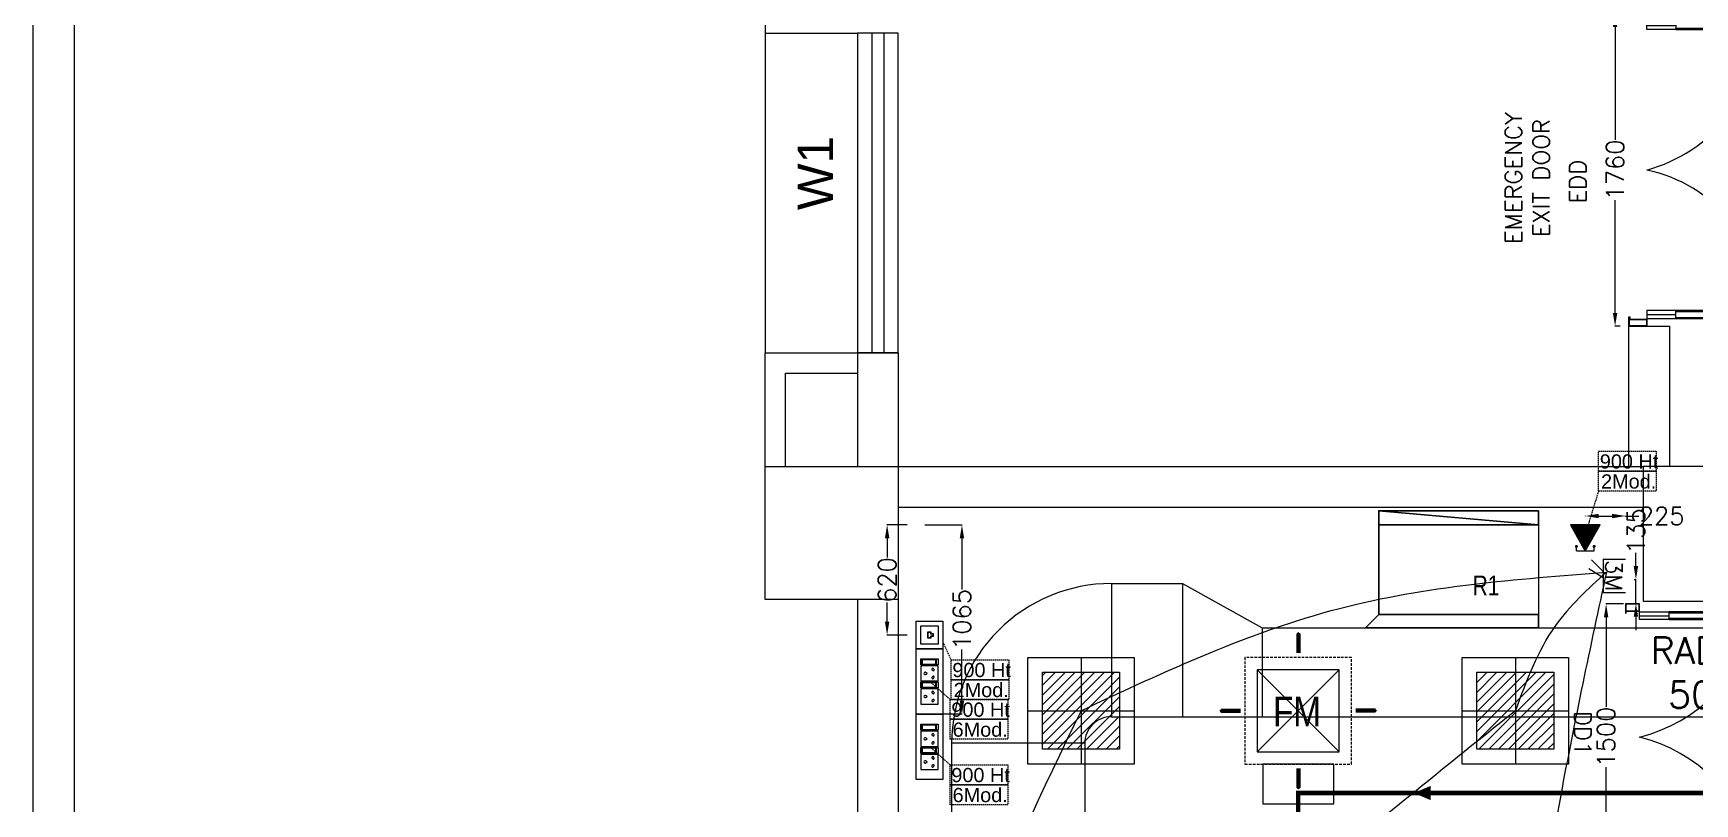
# Model space of a CAD drawing. Extents: x 3505867 to 4040009, y -660366 to -590408.
# Drawn here: x 3505867 to 3515224, y -608179 to -603838 of the extents above; entities that cross this region are included whole.
import ezdxf

# ---------------------------------------------------------------- set-up
doc = ezdxf.new("R2010")
doc.units = 0
doc.header["$LTSCALE"] = 6
doc.header["$MEASUREMENT"] = 0
for name, pattern in [('1', [0]), ('CONTINU', [0]), ('DASHED', [0.75, 0.5, -0.25]), ('DASHED2', [0.375, 0.25, -0.125])]:
    doc.linetypes.add(name, pattern=pattern)
doc.layers.get('0').update_dxf_attribs({"linetype": 'CONTINUOUS', "lineweight": 0})
doc.layers.get('Defpoints').update_dxf_attribs({"linetype": 'CONTINUOUS', "lineweight": 0})
for name, color, linetype, lineweight in [('1200 Door', 144, 'CONTINUOUS', 0), ('COL', 5, 'CONTINUOUS', 0), ('DIM', 7, 'CONTINUOUS', 0), ('Double Leaf Door', 4, 'CONTINUOUS', 0), ('ELE- DBS', 1, 'CONTINUOUS', 0), ('ELE-3M UPS P.SB', 3, 'CONTINUOUS', 0), ('ELE-CABLE TRAY', 31, 'CONTINUOUS', 0), ('ELE-TEL POINT', 4, 'CONTINUOUS', 0), ('ELE. 2N0S OF 6-16 UPS SOCKETS', 191, 'CONTINUOUS', 0), ('ELE. DB', 1, 'CONTINUOUS', 0), ('ELE.LAN POINT', 3, 'CONTINUOUS', 0), ('JOINERY', 7, 'CONTINUOUS', 0), ('LV.CC CEMARA', 66, 'CONTINUOUS', 0), ('MEP_HVAC_RA_DUCT', 1, 'CONTINUOUS', 0), ('MEP_HVAC_RA_RAISERS', 3, 'CONTINUOUS', 0), ('MEP_HVAC_SUPPLY_AIR_DUCT', 3, 'CONTINUOUS', 0), ('MEP_HVAC_SUPPLY_DIFFUSER', 5, 'CONTINUOUS', 0), ('MEP_HVAC_TEXT', 7, 'CONTINUOUS', 0), ('Supply Diffusers', 3, 'CONTINUOUS', 0), ('TEXT', 5, 'CONTINUOUS', 0), ('WALL', 10, 'CONTINUOUS', 0), ('walls', 1, 'CONTINUOUS', 0), ('Window', 161, 'CONTINUOUS', 0)]:
    doc.layers.add(name, color=color, linetype=linetype, lineweight=lineweight)
for name, color, linetype, lineweight, true_color in [('CFT_LOOPING', 7, '1', 0, 0xd6d600), ('ELE-42W EMERGENCY DOWN LIGHT', 7, 'CONTINUOUS', 0, 0x608ec6), ('ELE-LIGHTING WIRING', 7, 'CONTINUOUS', 0, 0x63d7b6)]:
    doc.layers.add(name, color=color, linetype=linetype, lineweight=lineweight, true_color=true_color)
doc.layers.add('FA-LOOPING', color=200, linetype='CONTINUOUS')
doc.styles.add('ARIAL', font='arial.ttf')
doc.styles.add('ARIEL', font='sanss___.ttf', dxfattribs={"width": 0.75})
doc.styles.add('ROMAN', font='arial.ttf', dxfattribs={"width": 0.8})
doc.styles.add('ROMANS', font='romans.shx')
doc.styles.get("Standard").update_dxf_attribs({"font": 'SIMPLEX'})
doc.styles.add('VERDANA', font='verdana.ttf')
doc.dimstyles.new('AEPL1', dxfattribs={"dimtxt": 100, "dimasz": 75, "dimexe": 1.25, "dimexo": 50, "dimtad": 0, "dimdec": 0, "dimtxsty": 'ROMANS', "dimcen": 2.5, "dimclrd": 7, "dimclre": 7, "dimadec": 0, "dimazin": 0, "dimtfac": 1, "dimtdec": 0, "dimtmove": 0, "dimatfit": 3, "dimfxl": 1, "dimlwd": 0, "dimlwe": 0, "dimarcsym": 0})

# ---------------------------------------------------------------- blocks, each defined once
blk = doc.blocks.new('1800x100')
at = {"layer": 'Double Leaf Door'}
for points in [[(101627.9, -31394.5), (101632.8, -31394.5), (101632.8, -31098), (101627.9, -31098)], [(101671.5, -31098), (101666.6, -31098), (101666.6, -31394.5), (101671.5, -31394.5)], [(103255.9, -31098), (103260.9, -31098), (103260.9, -31394.5), (103255.9, -31394.5)], [(103299.6, -31394.5), (103294.6, -31394.5), (103294.6, -31098), (103299.6, -31098)]]:
    blk.add_hatch(color=6, dxfattribs=at).paths.add_polyline_path(points)
at = {"layer": 'Double Leaf Door', "color": 8}
for p, q in [((101613.5, -30961.8), (101613.5, -30979.7)), ((101627.9, -30959.8), (101615.5, -30959.8)), ((101627.9, -31558.5), (101627.9, -30904.2)), ((101627.9, -30904.2), (101671.5, -30904.2)), ((101627.9, -30959.8), (101627.9, -30981.7)), ((101649.7, -31098), (101649.7, -30904.2)), ((101671.5, -30904.2), (101671.5, -31558.5)), ((103299.6, -30904.2), (103255.9, -30904.2)), ((103255.9, -30904.2), (103255.9, -31558.5)), ((103277.8, -31098), (103277.8, -30904.2)), ((103299.6, -31558.5), (103299.6, -30904.2)), ((103299.6, -30959.8), (103312, -30959.8)), ((103299.6, -30959.8), (103299.6, -30981.7)), ((103314, -30961.8), (103314, -30979.7)), ((101615.5, -30981.7), (101627.9, -30981.7)), ((103312, -30981.7), (103299.6, -30981.7)), ((101649.7, -31558.5), (101649.7, -31394.5)), ((103277.8, -31558.5), (103277.8, -31394.5)), ((101583.7, -31558.5), (101583.7, -31658.5)), ((101623.9, -31558.5), (101583.7, -31558.5)), ((101585.7, -31560.5), (101585.7, -31656.5)), ((101621.9, -31560.5), (101585.7, -31560.5)), ((101621.9, -31655.5), (101621.9, -31560.5)), ((101623.9, -31653.5), (101623.9, -31558.5)), ((101671.5, -31558.5), (101627.9, -31558.5)), ((103255.9, -31558.5), (103299.6, -31558.5)), ((103303.6, -31653.5), (103303.6, -31558.5)), ((103303.6, -31558.5), (103343.7, -31558.5)), ((103305.5, -31655.5), (103305.5, -31560.5)), ((103305.5, -31560.5), (103341.8, -31560.5)), ((103341.8, -31560.5), (103341.8, -31656.5)), ((103343.7, -31558.5), (103343.7, -31658.5)), ((101583.7, -31658.5), (101623.9, -31658.5)), ((101585.7, -31656.5), (101623.9, -31656.5)), ((101633.8, -31655.5), (101621.9, -31655.5)), ((101635.8, -31653.5), (101623.9, -31653.5)), ((101623.9, -31656.5), (101633.8, -31656.5)), ((101623.9, -31658.5), (101635.8, -31658.5)), ((101633.8, -31656.5), (101633.8, -31655.5)), ((101635.8, -31658.5), (101635.8, -31653.5)), ((103291.6, -31658.5), (103291.6, -31653.5)), ((103291.6, -31653.5), (103303.6, -31653.5)), ((103303.6, -31658.5), (103291.6, -31658.5)), ((103293.6, -31656.5), (103293.6, -31655.5)), ((103293.6, -31655.5), (103305.5, -31655.5)), ((103303.6, -31656.5), (103293.6, -31656.5)), ((103341.8, -31656.5), (103303.6, -31656.5)), ((103343.7, -31658.5), (103303.6, -31658.5))]:
    blk.add_line(p, q, dxfattribs=at)
at = {"layer": 'Double Leaf Door', "color": 6}
for p, q in [((101671.5, -31098), (101627.9, -31098)), ((101627.9, -31098), (101627.9, -31394.5)), ((101632.8, -31394.5), (101632.8, -31098)), ((101666.6, -31394.5), (101666.6, -31098)), ((101671.5, -31394.5), (101671.5, -31098)), ((103255.9, -31394.5), (103255.9, -31098)), ((103255.9, -31098), (103299.6, -31098)), ((103260.9, -31394.5), (103260.9, -31098)), ((103294.6, -31394.5), (103294.6, -31098)), ((103299.6, -31098), (103299.6, -31394.5)), ((101627.9, -31394.5), (101671.5, -31394.5)), ((103299.6, -31394.5), (103255.9, -31394.5))]:
    blk.add_line(p, q, dxfattribs=at)
at = {"layer": 'Double Leaf Door', "color": 6, "ltscale": 100}
for p, q in [((101666.6, -31098), (101666.6, -31394.5)), ((103260.9, -31098), (103260.9, -31394.5))]:
    blk.add_line(p, q, dxfattribs=at)
at = {"layer": 'Double Leaf Door', "color": 6}
for points in [[(101627.9, -31098), (101627.9, -31394.5), (101632.8, -31394.5), (101632.8, -31098), (101627.9, -31098)], [(101671.5, -31098), (101671.5, -31394.5), (101666.6, -31394.5), (101666.6, -31098), (101671.5, -31098)], [(103255.9, -31098), (103255.9, -31394.5), (103260.9, -31394.5), (103260.9, -31098), (103255.9, -31098)], [(103299.6, -31098), (103299.6, -31394.5), (103294.6, -31394.5), (103294.6, -31098), (103299.6, -31098)]]:
    blk.add_lwpolyline(points, dxfattribs=at)
at = {"layer": 'Double Leaf Door', "ltscale": 5000}
for points in [[(101627.9, -31098), (101627.9, -31394.5), (101632.8, -31394.5), (101632.8, -31098), (101627.9, -31098)], [(103299.6, -31098), (103299.6, -31394.5), (103294.6, -31394.5), (103294.6, -31098), (103299.6, -31098)]]:
    blk.add_lwpolyline(points, dxfattribs=at)
at = {"layer": 'Double Leaf Door', "color": 8}
for centre, radius, start, end in [((101613.5, -30970.7), 3.72, 90, 270), ((101615.5, -30961.8), 1.98, 90, 180), ((101601.6, -31795.7), 894.2, 15.3848, 85.51147), ((103268.8, -31726.5), 822.4, 90.89566, 168.20807), ((103312, -30961.8), 1.98, 0, 90), ((103314, -30970.7), 3.72, 270, 90), ((101615.5, -30979.7), 1.98, 180, 270), ((103312, -30979.7), 1.98, 270, 0)]:
    blk.add_arc(centre, radius, start, end, dxfattribs=at)
blk = doc.blocks.new('*D607')
at = {"layer": 'Defpoints', "color": 0, "linetype": 'ByBlock', "transparency": 16777216}
for p in [(-28940, 10209.7), (-29018.3, 8449.7), (-28940, 8449.7)]:
    blk.add_point(p, dxfattribs=at)
at = {"layer": 'DIM', "color": 7, "linetype": 'ByBlock', "lineweight": 0, "transparency": 16777216}
for p, q in [((-28990, 10209.7), (-29019.5, 10209.7)), ((-29018.3, 10134.7), (-29018.3, 9499.3)), ((-29018.3, 8524.7), (-29018.3, 9160)), ((-28990, 8449.7), (-29019.5, 8449.7))]:
    blk.add_line(p, q, dxfattribs=at)
at = {"layer": 'DIM', "color": 7, "linetype": 'ByBlock', "transparency": 16777216}
for points in [[(-29030.8, 10134.7), (-29005.8, 10134.7), (-29018.3, 10209.7)], [(-29030.8, 8524.7), (-29005.8, 8524.7), (-29018.3, 8449.7)]]:
    blk.add_solid(points, dxfattribs=at)
at = {"layer": 'DIM', "color": 0, "linetype": 'ByBlock', "transparency": 16777216, "insert": (-29018.3, 9329.7), "char_height": 100, "attachment_point": 5, "rotation": 90, "style": 'ROMANS'}
blk.add_mtext('1760', dxfattribs=at)
blk = doc.blocks.new('1500x80')
at = {"layer": 'Double Leaf Door'}
for points in [[(99336.2, -25417.9), (99341.1, -25417.9), (99341.1, -25121.4), (99336.2, -25121.4)], [(99379.8, -25121.4), (99374.8, -25121.4), (99374.8, -25417.9), (99379.8, -25417.9)], [(100704.2, -25121.4), (100709.2, -25121.4), (100709.2, -25417.9), (100704.2, -25417.9)], [(100747.8, -25417.9), (100742.9, -25417.9), (100742.9, -25121.4), (100747.8, -25121.4)]]:
    blk.add_hatch(color=6, dxfattribs=at).paths.add_polyline_path(points)
at = {"layer": 'Double Leaf Door', "color": 8}
for p, q in [((99336.2, -24983.1), (99323.7, -24983.1)), ((99336.2, -25581.8), (99336.2, -24927.6)), ((99336.2, -24927.6), (99379.8, -24927.6)), ((99336.2, -24983.1), (99336.2, -25005)), ((99358, -25121.4), (99358, -24927.6)), ((99379.8, -24927.6), (99379.8, -25581.8)), ((100747.8, -24927.6), (100704.2, -24927.6)), ((100704.2, -24927.6), (100704.2, -25581.8)), ((100726, -25121.4), (100726, -24927.6)), ((100747.8, -25581.8), (100747.8, -24927.6)), ((100747.8, -24983.1), (100760.3, -24983.1)), ((100747.8, -24983.1), (100747.8, -25005)), ((99321.8, -24985.1), (99321.8, -25003.1)), ((99323.7, -25005), (99336.2, -25005)), ((100760.3, -25005), (100747.8, -25005)), ((100762.2, -24985.1), (100762.2, -25003.1)), ((99358, -25581.8), (99358, -25417.9)), ((100726, -25581.8), (100726, -25417.9)), ((99292, -25581.8), (99292, -25661.8)), ((99332.2, -25581.8), (99292, -25581.8)), ((99294, -25583.8), (99294, -25659.8)), ((99330.2, -25583.8), (99294, -25583.8)), ((99330.2, -25658.9), (99330.2, -25583.8)), ((99332.2, -25656.9), (99332.2, -25581.8)), ((99379.8, -25581.8), (99336.2, -25581.8)), ((100704.2, -25581.8), (100747.8, -25581.8)), ((100751.8, -25656.9), (100751.8, -25581.8)), ((100751.8, -25581.8), (100792, -25581.8)), ((100753.8, -25658.9), (100753.8, -25583.8)), ((100753.8, -25583.8), (100790, -25583.8)), ((100790, -25583.8), (100790, -25659.8)), ((100792, -25581.8), (100792, -25661.8)), ((99292, -25661.8), (99332.2, -25661.8)), ((99294, -25659.8), (99332.2, -25659.8)), ((99342.1, -25658.9), (99330.2, -25658.9)), ((99344.1, -25656.9), (99332.2, -25656.9)), ((99332.2, -25659.8), (99342.1, -25659.8)), ((99332.2, -25661.8), (99344.1, -25661.8)), ((99342.1, -25659.8), (99342.1, -25658.9)), ((99344.1, -25661.8), (99344.1, -25656.9)), ((100739.9, -25661.8), (100739.9, -25656.9)), ((100739.9, -25656.9), (100751.8, -25656.9)), ((100751.8, -25661.8), (100739.9, -25661.8)), ((100741.9, -25659.8), (100741.9, -25658.9)), ((100741.9, -25658.9), (100753.8, -25658.9)), ((100751.8, -25659.8), (100741.9, -25659.8)), ((100790, -25659.8), (100751.8, -25659.8)), ((100792, -25661.8), (100751.8, -25661.8))]:
    blk.add_line(p, q, dxfattribs=at)
at = {"layer": 'Double Leaf Door', "color": 6}
for p, q in [((99379.8, -25121.4), (99336.2, -25121.4)), ((99336.2, -25121.4), (99336.2, -25417.9)), ((99341.1, -25417.9), (99341.1, -25121.4)), ((99374.8, -25417.9), (99374.8, -25121.4)), ((99379.8, -25417.9), (99379.8, -25121.4)), ((100704.2, -25417.9), (100704.2, -25121.4)), ((100704.2, -25121.4), (100747.8, -25121.4)), ((100709.2, -25417.9), (100709.2, -25121.4)), ((100742.9, -25417.9), (100742.9, -25121.4)), ((100747.8, -25121.4), (100747.8, -25417.9)), ((99336.2, -25417.9), (99379.8, -25417.9)), ((100747.8, -25417.9), (100704.2, -25417.9))]:
    blk.add_line(p, q, dxfattribs=at)
at = {"layer": 'Double Leaf Door', "color": 6, "ltscale": 100}
for p, q in [((99374.8, -25121.4), (99374.8, -25417.9)), ((100709.2, -25121.4), (100709.2, -25417.9))]:
    blk.add_line(p, q, dxfattribs=at)
at = {"layer": 'Double Leaf Door', "color": 6}
for points in [[(99336.2, -25121.4), (99336.2, -25417.9), (99341.1, -25417.9), (99341.1, -25121.4), (99336.2, -25121.4)], [(99379.8, -25121.4), (99379.8, -25417.9), (99374.8, -25417.9), (99374.8, -25121.4), (99379.8, -25121.4)], [(100704.2, -25121.4), (100704.2, -25417.9), (100709.2, -25417.9), (100709.2, -25121.4), (100704.2, -25121.4)], [(100747.8, -25121.4), (100747.8, -25417.9), (100742.9, -25417.9), (100742.9, -25121.4), (100747.8, -25121.4)]]:
    blk.add_lwpolyline(points, dxfattribs=at)
at = {"layer": 'Double Leaf Door', "ltscale": 5000}
for points in [[(99336.2, -25121.4), (99336.2, -25417.9), (99341.1, -25417.9), (99341.1, -25121.4), (99336.2, -25121.4)], [(100747.8, -25121.4), (100747.8, -25417.9), (100742.9, -25417.9), (100742.9, -25121.4), (100747.8, -25121.4)]]:
    blk.add_lwpolyline(points, dxfattribs=at)
at = {"layer": 'Double Leaf Door', "color": 8}
for centre, radius, start, end in [((99323.7, -24985.1), 1.98, 90, 180), ((99175.8, -25796.3), 892.3, 13.90597, 76.78637), ((100908.2, -25796.3), 892.3, 103.21363, 166.09403), ((100760.3, -24985.1), 1.98, 0, 90), ((99321.8, -24994.1), 3.72, 90, 270), ((99323.7, -25003.1), 1.98, 180, 270), ((100760.3, -25003.1), 1.98, 270, 0), ((100762.2, -24994.1), 3.72, 270, 90)]:
    blk.add_arc(centre, radius, start, end, dxfattribs=at)
blk = doc.blocks.new('*D610')
at = {"layer": 'Defpoints', "color": 0, "linetype": 'ByBlock', "transparency": 16777216}
for p in [(-29068.9, 6885.2), (-28920, 6885.2), (-28920, 5385.2)]:
    blk.add_point(p, dxfattribs=at)
at = {"layer": 'DIM', "color": 7, "linetype": 'ByBlock', "lineweight": 0, "transparency": 16777216}
for p, q in [((-28970, 6885.2), (-29070.1, 6885.2)), ((-29068.9, 6810.2), (-29068.9, 6304.8)), ((-29068.9, 5460.2), (-29068.9, 5965.5)), ((-28970, 5385.2), (-29070.1, 5385.2))]:
    blk.add_line(p, q, dxfattribs=at)
at = {"layer": 'DIM', "color": 7, "linetype": 'ByBlock', "transparency": 16777216}
for points in [[(-29081.4, 6810.2), (-29056.4, 6810.2), (-29068.9, 6885.2)], [(-29081.4, 5460.2), (-29056.4, 5460.2), (-29068.9, 5385.2)]]:
    blk.add_solid(points, dxfattribs=at)
at = {"layer": 'DIM', "color": 0, "linetype": 'ByBlock', "transparency": 16777216, "insert": (-29068.9, 6135.2), "char_height": 100, "attachment_point": 5, "rotation": 90, "style": 'ROMANS'}
blk.add_mtext('1500', dxfattribs=at)
blk = doc.blocks.new('5Y3AQY')
at = {"layer": 'ELE. 2N0S OF 6-16 UPS SOCKETS', "color": 72, "lineweight": 0}
for p, q in [((-311.5, -26.5), (-277.7, -26.5)), ((-311.5, -123.5), (-311.5, -26.5)), ((-311.5, -123.5), (-311.5, -26.5)), ((-308.7, -37), (-280.5, -37)), ((-308.7, -113), (-308.7, -37)), ((-308.7, -40.4), (-280.5, -40.4)), ((-280.5, -37), (-280.5, -113)), ((-277.7, -26.5), (-277.7, -123.5)), ((-272.1, -26.5), (-272.1, -123.5)), ((-187.1, -26.5), (-272.1, -26.5)), ((-187.1, -123.5), (-187.1, -26.5)), ((-181.4, -26.5), (-147.6, -26.5)), ((-181.4, -123.5), (-181.4, -26.5)), ((-181.4, -123.5), (-181.4, -26.5)), ((-178.6, -37), (-150.4, -37)), ((-178.6, -113), (-178.6, -37)), ((-178.6, -40.4), (-150.4, -40.4)), ((-150.4, -37), (-150.4, -113)), ((-147.6, -26.5), (-147.6, -123.5)), ((-57, -26.5), (-142, -26.5)), ((-142, -26.5), (-142, -123.5)), ((-57, -123.5), (-57, -26.5)), ((-311.5, -123.5), (-277.7, -123.5)), ((-277.7, -123.5), (-311.5, -123.5)), ((-280.5, -113), (-308.7, -113)), ((-272.1, -123.5), (-187.1, -123.5)), ((-181.4, -123.5), (-147.6, -123.5)), ((-147.6, -123.5), (-181.4, -123.5)), ((-150.4, -113), (-178.6, -113)), ((-142, -123.5), (-57, -123.5))]:
    blk.add_line(p, q, dxfattribs=at)
blk.add_lwpolyline([(-368.5, 0), (0, 0), (0, -150), (-368.5, -150)], close=True, dxfattribs=at)
for centre, radius, start, end in [((-253.8, -56.1), 5.7, 87.48997, 354.73109), ((-249.3, -52.1), 4.6, 284.90486, 157.31619), ((-229.6, -92.3), 4.22, 341.40312, 198.59688), ((-209.8, -52.1), 4.6, 22.68381, 255.09514), ((-205.3, -56.1), 5.7, 185.26891, 92.51003), ((-123.7, -56.1), 5.7, 87.48997, 354.73109), ((-119.2, -52.1), 4.6, 284.90486, 157.31619), ((-99.5, -92.3), 4.22, 341.40312, 198.59688), ((-79.7, -52.1), 4.6, 22.68381, 255.09514), ((-75.2, -56.1), 5.7, 185.26891, 92.51003), ((-229.6, -99), 6.62, 127.15837, 52.84163), ((-99.5, -99), 6.62, 127.15837, 52.84163)]:
    blk.add_arc(centre, radius, start, end, dxfattribs=at)
blk = doc.blocks.new('*D433')
at = {"layer": 'Defpoints', "color": 0, "linetype": 'ByBlock', "transparency": 16777216}
for p in [(850, 7095), (850, 6030.2), (1108.4, 6030.2)]:
    blk.add_point(p, dxfattribs=at)
at = {"layer": 'ELE-CABLE TRAY', "color": 7, "linetype": 'ByBlock', "lineweight": 0, "transparency": 16777216}
for p, q in [((900, 7095), (1109.6, 7095)), ((1108.4, 7020), (1108.4, 6732.3)), ((1108.4, 6105.2), (1108.4, 6392.9)), ((900, 6030.2), (1109.6, 6030.2))]:
    blk.add_line(p, q, dxfattribs=at)
at = {"layer": 'ELE-CABLE TRAY', "color": 7, "linetype": 'ByBlock', "transparency": 16777216}
for points in [[(1120.9, 7020), (1095.9, 7020), (1108.4, 7095)], [(1095.9, 6105.2), (1120.9, 6105.2), (1108.4, 6030.2)]]:
    blk.add_solid(points, dxfattribs=at)
at = {"layer": 'ELE-CABLE TRAY', "color": 0, "linetype": 'ByBlock', "transparency": 16777216, "insert": (1108.4, 6562.6), "char_height": 100, "attachment_point": 5, "rotation": 90, "style": 'ROMANS'}
blk.add_mtext('1065', dxfattribs=at)
blk = doc.blocks.new('54W EME')
at = {"layer": 'ELE-42W EMERGENCY DOWN LIGHT'}
h = blk.add_hatch(dxfattribs=at)
h.set_pattern_fill('ANSI31', color=8, scale=312.5, style=0)
h.paths.add_polyline_path([(-216.4, -216.4), (-216.4, 216.4), (216.4, 216.4), (216.4, -216.4)])
for p, q in [((0, 300), (0, -300)), ((-300, 0), (300, 0))]:
    blk.add_line(p, q, dxfattribs=at)
for points in [[(-300, -300), (-300, 300), (300, 300), (300, -300)], [(-216.4, -216.4), (-216.4, 216.4), (216.4, 216.4), (216.4, -216.4)]]:
    blk.add_lwpolyline(points, close=True, dxfattribs=at)
blk = doc.blocks.new('3M UPS SB')
at = {"layer": 'ELE-3M UPS P.SB', "color": 3}
for p, q in [((-134, 160), (-69, 265)), ((-88, 160), (-3, 245)), ((-240, 160), (-240, 0)), ((0, 160), (-240, 160)), ((0, 160), (0, 0))]:
    blk.add_line(p, q, dxfattribs=at)
blk.add_text('3M', height=120, rotation=180, dxfattribs=at).set_placement((-6, 143))
blk = doc.blocks.new('*D532')
at = {"layer": 'Defpoints', "color": 0, "linetype": 'ByBlock', "transparency": 16777216}
for p in [(-22700, 7023.2), (-22641, 7023.2), (-22700, 6888.2)]:
    blk.add_point(p, dxfattribs=at)
at = {"layer": 'ELE-CABLE TRAY', "color": 7, "linetype": 'ByBlock', "lineweight": 0, "transparency": 16777216}
for p, q in [((-22641, 7098.2), (-22641, 7173.2)), ((-22650, 7023.2), (-22639.7, 7023.2)), ((-22641, 6888.2), (-22641, 7023.2)), ((-22650, 6888.2), (-22639.7, 6888.2)), ((-22641, 6813.2), (-22641, 6738.2))]:
    blk.add_line(p, q, dxfattribs=at)
at = {"layer": 'ELE-CABLE TRAY', "color": 7, "linetype": 'ByBlock', "transparency": 16777216}
for points in [[(-22653.5, 7098.2), (-22628.5, 7098.2), (-22641, 7023.2)], [(-22628.5, 6813.2), (-22653.5, 6813.2), (-22641, 6888.2)]]:
    blk.add_solid(points, dxfattribs=at)
at = {"layer": 'ELE-CABLE TRAY', "color": 0, "linetype": 'ByBlock', "transparency": 16777216, "insert": (-22641, 7295.2), "char_height": 100, "attachment_point": 5, "rotation": 90, "style": 'ROMANS'}
blk.add_mtext('135', dxfattribs=at)
blk = doc.blocks.new('Voice')
at = {"layer": 'ELE.LAN POINT', "color": 6}
for points in [[(0, -31.8), (127.9, -31.8), (127.9, 92), (0, 92)], [(21.9, -10), (106, -10), (106, 70.1), (21.9, 70.1)], [(77.3, 21.4), (69.7, 21.4), (69.7, 11.7), (58.1, 11.7), (58.1, 21.4), (50.6, 21.4), (50.6, 38.7), (77.3, 38.7)], [(75.9, 22.8), (68.4, 22.8), (68.4, 13), (59.5, 13), (59.5, 22.8), (52, 22.8), (52, 37.4), (75.9, 37.4)]]:
    blk.add_lwpolyline(points, close=True, dxfattribs=at)
blk = doc.blocks.new('tel')
at = {"layer": 'ELE-TEL POINT', "ltscale": 30}
h = blk.add_hatch(dxfattribs=at)
h.set_pattern_fill('ANSI31', color=4, scale=19.025387, style=0)
h.set_pattern_definition([(45, (-98.626, 0.184), (-42.7132, 42.7132), [])])
h.paths.add_polyline_path([(-99, 0), (840, 1654), (1778, -3)])
at = {"layer": 'ELE-TEL POINT', "color": 4, "ltscale": 30}
for p, q in [((-99, 0), (840, 1654)), ((840, 1654), (1778, -3)), ((1778, -3), (-99, 0))]:
    blk.add_line(p, q, dxfattribs=at)
at = {"layer": 'ELE-TEL POINT', "color": 4, "ltscale": 12}
for p, q in [((276, 1648), (275, 1398)), ((1404, 1646), (1403, 1396))]:
    blk.add_line(p, q, dxfattribs=at)
at = {"layer": 'ELE-TEL POINT', "color": 4, "linetype": 'Continuous', "ltscale": 12}
blk.add_line((276, 1648), (1404, 1646), dxfattribs=at)
at = {"layer": 'ELE-TEL POINT', "color": 4, "ltscale": 30, "const_width": 95.1}
for points in [[(227, 1363, 1), (323, 1363, 1)], [(1355, 1361, 1), (1451, 1361, 1)]]:
    blk.add_lwpolyline(points, format="xyb", close=True, dxfattribs=at)
blk = doc.blocks.new('*D313')
at = {"layer": 'Defpoints', "color": 0, "linetype": 'ByBlock', "transparency": 16777216}
for p in [(-26858, 7330.2), (-26695, 7330.2), (-26695, 6710.3)]:
    blk.add_point(p, dxfattribs=at)
at = {"layer": 'ELE-CABLE TRAY', "color": 7, "linetype": 'ByBlock', "lineweight": 0, "transparency": 16777216}
for p, q in [((-26745, 7330.2), (-26859.3, 7330.2)), ((-26858, 7255.2), (-26858, 7147)), ((-26858, 6785.3), (-26858, 6893.4)), ((-26745, 6710.3), (-26859.3, 6710.3))]:
    blk.add_line(p, q, dxfattribs=at)
at = {"layer": 'ELE-CABLE TRAY', "color": 7, "linetype": 'ByBlock', "transparency": 16777216}
for points in [[(-26845.5, 7255.2), (-26870.5, 7255.2), (-26858, 7330.2)], [(-26870.5, 6785.3), (-26845.5, 6785.3), (-26858, 6710.3)]]:
    blk.add_solid(points, dxfattribs=at)
at = {"layer": 'ELE-CABLE TRAY', "color": 0, "linetype": 'ByBlock', "transparency": 16777216, "insert": (-26858, 7020.2), "char_height": 100, "attachment_point": 5, "rotation": 90, "style": 'ROMANS'}
blk.add_mtext('620', dxfattribs=at)
blk = doc.blocks.new('*D314')
at = {"layer": 'Defpoints', "color": 0, "linetype": 'ByBlock', "transparency": 16777216}
for p in [(-22925, 7330.2), (-22700, 7380.6), (-22700, 7330.2)]:
    blk.add_point(p, dxfattribs=at)
at = {"layer": 'ELE-CABLE TRAY', "color": 7, "linetype": 'ByBlock', "lineweight": 0, "transparency": 16777216}
for p, q in [((-22925, 7380.2), (-22925, 7381.8)), ((-22850, 7380.6), (-22775, 7380.6)), ((-22700, 7380.2), (-22700, 7381.8)), ((-22700, 7380.6), (-22625, 7380.6))]:
    blk.add_line(p, q, dxfattribs=at)
at = {"layer": 'ELE-CABLE TRAY', "color": 7, "linetype": 'ByBlock', "transparency": 16777216}
for points in [[(-22850, 7393.1), (-22850, 7368.1), (-22925, 7380.6)], [(-22775, 7368.1), (-22775, 7393.1), (-22700, 7380.6)]]:
    blk.add_solid(points, dxfattribs=at)
at = {"layer": 'ELE-CABLE TRAY', "color": 0, "linetype": 'ByBlock', "transparency": 16777216, "insert": (-22495.8, 7380.6), "char_height": 100, "attachment_point": 5, "style": 'ROMANS'}
blk.add_mtext('225', dxfattribs=at)
blk = doc.blocks.new('DSFREWR')
at = {"layer": 'FA-LOOPING', "linetype": 'ByBlock', "const_width": 25}
blk.add_lwpolyline([(-12707.5, 9647.3), (-18975, 9647.3), (-18975, 9200.2), (-21212.5, 9200.2), (-21212.5, 10612.1), (-22370.9, 10612.1), (-22370.9, 10294.6), (-21601.6, 10294.6), (-21601.6, 5820.2), (-24543, 5820.2), (-24543, 3733.6), (-20348.4, 3733.6), (-20348.4, 4706.7), (-16185, 4706.7), (-16185, 4227.7), (-15870.4, 4227.7), (-15870.4, 6646.5), (-10895, 6646.5)], dxfattribs=at)
at = {"layer": 'FA-LOOPING', "color": 200, "linetype": 'CONTINU'}
blk.add_lwpolyline([(-23797.1, 5820.2, 80.4, 0, 0), (-23891.9, 5820.2, 0, 0, 0)], format="xyseb", dxfattribs=at)
blk = doc.blocks.new('FM3')
at = {"layer": 'Supply Diffusers'}
for p, q in [((234.6, -234.9), (-235.4, 235.1)), ((-235.4, -234.9), (234.6, 235.1))]:
    blk.add_line(p, q, dxfattribs=at)
at = {"layer": 'Supply Diffusers', "color": 7}
for points in [[(0.6, 451.1, 0, 150, 0), (0.6, 390.6, 25, 25, 0), (0.6, 330.1, 25, 25, 0)], [(-451.4, -0.9, 0, 150, 0), (-390.9, -0.9, 25, 25, 0), (-330.4, -0.9, 25, 25, 0)], [(450.6, 1.1, 0, 150, 0), (390.1, 1.1, 25, 25, 0), (329.6, 1.1, 25, 25, 0)], [(0.6, -450.9, 0, 150, 0), (0.6, -390.4, 25, 25, 0), (0.6, -329.9, 25, 25, 0)]]:
    blk.add_lwpolyline(points, format="xyseb", dxfattribs=at)
at = {"layer": 'Supply Diffusers', "linetype": 'DASHED', "ltscale": 5}
blk.add_lwpolyline([(-305.4, -304.9), (304.6, -304.9), (304.6, 305.1), (-305.4, 305.1)], close=True, dxfattribs=at)
at = {"layer": 'Supply Diffusers'}
blk.add_lwpolyline([(-235.4, -234.9), (234.6, -234.9), (234.6, 235.1), (-235.4, 235.1)], close=True, dxfattribs=at)
at = {"layer": 'Supply Diffusers', "style": 'ROMAN', "width": 0.8}
blk.add_text('FM', height=170, dxfattribs=at).set_placement((-144.4, -89.7))
blk = doc.blocks.new('SA DIFFUSER 600X600MM')
at = {"layer": 'Supply Diffusers', "color": 1, "xscale": 0.9836065573758823, "yscale": 0.9836065573758823, "zscale": 0.9836065573758823}
blk.add_blockref('FM3', (1302829.9, -127949.5, 14384.8), dxfattribs=at)
blk = doc.blocks.new('RA_RAISER')
at = {"layer": 'MEP_HVAC_RA_RAISERS', "lineweight": 25}
blk.add_line((3561965.8, -606672.8), (3562865.8, -606752.8), dxfattribs=at)
blk.add_lwpolyline([(3562865.8, -606672.8), (3561965.8, -606672.8), (3561965.8, -606752.8), (3562865.8, -606752.8)], close=True, dxfattribs=at)
blk.add_lwpolyline([(3562415.8, -606784, 0, 66.4, 0), (3562415.8, -606861.5, 0, 0, 0), (3562415.8, -606988.1, 0, 0, 0), (3562515.9, -606988.1, 0, 0, 0), (3562240.8, -607052.5, 0, 0, 0), (3562393.1, -607052.5, 0, 0, 0), (3562393.1, -607148, 0, 0, 0)], format="xyseb", dxfattribs=at)
at = {"layer": 'MEP_HVAC_RA_RAISERS', "lineweight": 25, "insert": (3562494.5, -607037.4), "char_height": 112.5, "width": 174.151, "attachment_point": 1, "style": 'ARIEL'}
blk.add_mtext('R1', dxfattribs=at)
blk = doc.blocks.new('CIVIL IVF')
at = {"layer": 'COL', "color": 8}
for points in [[(-33805, 7660.2), (-33055, 7660.2), (-33055, 6910.2), (-33805, 6910.2)], [(-28860, 6900.2), (-28070, 6900.2), (-28070, 7660.2), (-28860, 7660.2)]]:
    blk.add_lwpolyline(points, close=True, dxfattribs=at)
at = {"layer": 'WALL', "color": 8, "linetype": 'ByBlock'}
for p, q in [((-33805, 10100.2), (-33805, 8300.2)), ((-28940, 7660.2), (-28940, 8449.7)), ((-28710, 7660.2), (-28710, 8449.7)), ((-33285, 8300.2), (-33285, 7660.2)), ((-33055, 8300.2), (-33055, 7660.2)), ((-33055, 7660.2), (-28860, 7660.2)), ((-33055, 7430.2), (-28860, 7430.2)), ((-33285, 6910.2), (-33285, 985.2)), ((-33285, 6910.2), (-33285, 985.2)), ((-33055, 6910.2), (-33055, 985.2)), ((-33055, 6910.2), (-33055, 985.2))]:
    blk.add_line(p, q, dxfattribs=at)
at = {"layer": 'WALL', "color": 8, "lineweight": 0}
blk.add_line((-28940, 8449.7), (-28710, 8449.7), dxfattribs=at)
at = {"layer": 'WALL', "color": 8, "linetype": 'ByBlock'}
for points in [[(-33805, 10700.2), (-33805, 10100.2), (-33285, 10100.2)], [(-33805, 7660.2), (-33805, 8300.2), (-33285, 8300.2)], [(-33690, 7660.2), (-33690, 8185.2), (-33285, 8185.2)]]:
    blk.add_lwpolyline(points, dxfattribs=at)
at = {"layer": 'walls', "color": 8, "linetype": 'Continuous'}
blk.add_line((-33055, 8300.2), (-33285, 8300.2), dxfattribs=at)
at = {"layer": 'Window', "color": 8, "linetype": 'Continuous', "elevation": 0}
for points in [[(-33285, 8300.2), (-33055, 8300.2), (-33055, 10100.2), (-33285, 10100.2)], [(-33205, 8300.2), (-33135, 8300.2), (-33135, 10100.2), (-33205, 10100.2)]]:
    blk.add_lwpolyline(points, close=True, dxfattribs=at)
at = {"layer": 'Double Leaf Door', "color": 8, "rotation": 270}
for name, p in [('1800x100', (2718.5, 111793.4)), ('1500x80', (-3298.2, 106177.2))]:
    blk.add_blockref(name, p, dxfattribs=at)
at = {"layer": '1200 Door', "color": 8, "linetype": 'ByBlock', "style": 'ROMANS'}
for s, rotation, p in [('EDD', 90, (-29181.1, 9141.1, -35804.4)), ('DD1', 270, (-29246.3, 6282, -35804.4))]:
    blk.add_text(s, height=94.18, rotation=rotation, dxfattribs=at).set_placement(p)
at = {"layer": '1200 Door', "color": 8, "linetype": 'ByBlock', "insert": (-29512.7, 9252), "char_height": 94.18, "width": 1944.789, "attachment_point": 5, "rotation": 90, "style": 'ROMANS'}
blk.add_mtext(' EMERGENCY\\P EXIT DOOR', dxfattribs=at)
at = {"layer": 'JOINERY', "color": 8, "style": 'ARIAL', "width": 1}
blk.add_text('W1', height=200, rotation=90, dxfattribs=at).set_placement((-33422.6, 9103.4))
at = {"layer": 'DIM', "color": 8, "linetype": 'ByBlock'}
dim = blk.add_linear_dim(base=(-29018.3, 8449.7), p1=(-28940, 10209.7), p2=(-28940, 8449.7), angle=90, dimstyle='AEPL1', dxfattribs=at)
dim.commit()
dim.dimension.update_dxf_attribs({"geometry": '*D607', "text_midpoint": (-29018.3, 9329.7)})
dim = blk.add_linear_dim(base=(-29068.9, 6885.2), p1=(-28920, 5385.2), p2=(-28920, 6885.2), angle=90, dimstyle='AEPL1', dxfattribs=at)
dim.commit()
dim.dimension.update_dxf_attribs({"geometry": '*D610', "text_midpoint": (-29068.9, 6135.2), "dimtype": 160})
blk = doc.blocks.new('SFDS')
at = {"layer": 'CFT_LOOPING', "color": 7, "linetype": 'DASHED2', "ltscale": 5}
for p, q in [((1041.3, 6112.7), (925, 6216.3)), ((1041.3, 5744.3), (925, 5847.8))]:
    blk.add_line(p, q, dxfattribs=at)
for points in [[(1041.3, 6112.7), (1366.1, 6112.7), (1366.1, 6000.2), (1041.3, 6000.2)], [(1041.3, 6000.2), (1366.1, 6000.2), (1366.1, 5887.7), (1041.3, 5887.7)], [(1041.3, 5744.3), (1366.1, 5744.3), (1366.1, 5631.8), (1041.3, 5631.8)], [(1041.3, 5631.8), (1366.1, 5631.8), (1366.1, 5519.3), (1041.3, 5519.3)]]:
    blk.add_lwpolyline(points, close=True, dxfattribs=at)
at = {"layer": 'ELE. 2N0S OF 6-16 UPS SOCKETS', "color": 3, "linetype": 'ByBlock', "rotation": 270}
for p in [(1000, 6029.2), (1000, 5660.7)]:
    blk.add_blockref('5Y3AQY', p, dxfattribs=at)
at = {"layer": 'TEXT', "color": 7, "char_height": 80, "attachment_point": 1}
for s, insert, width in [('\\A1;{\\fArial|b0|i0|c0|p34;900 Ht\\P}', (1048.7, 6094.7), 8957.987), ('\\A1;{\\fArial|b0|i0|c0|p34;6Mod.\\P}', (1055.7, 5982.2), 352.575), ('\\A1;{\\fArial|b0|i0|c0|p34;900 Ht\\P}', (1048.7, 5726.2), 8957.987), ('\\A1;{\\fArial|b0|i0|c0|p34;6Mod.\\P}', (1055.7, 5613.7), 352.575)]:
    blk.add_mtext(s, dxfattribs=dict(at, insert=insert, width=width))
at = {"layer": 'ELE-CABLE TRAY', "color": 0, "linetype": 'ByBlock'}
dim = blk.add_linear_dim(base=(1108.4, 6030.2), p1=(850, 7095), p2=(850, 6030.2), angle=90, dimstyle='AEPL1', dxfattribs=at)
dim.commit()
dim.dimension.update_dxf_attribs({"geometry": '*D433', "text_midpoint": (1108.4, 6562.6)})
blk = doc.blocks.new('WETRWER')
at = {"layer": 'ELE-LIGHTING WIRING', "color": 254, "linetype": 'ByBlock'}
for points in [[(-25766, 6283.7), (-24311.3, 6860), (-22807.2, 7064.3)], [(-22807.2, 7064.3), (-23094.4, 6763.2), (-23320, 6283.7)], [(-22807.2, 7064.3), (-23064.5, 5807.4), (-23320, 4207.7)], [(-25766, 6283.7), (-26633.8, 3368.5), (-26015.8, 1445.6), (-23318.6, 2131.7)], [(-23320, 6283.7), (-24616, 5222.7), (-25766, 4207.7)]]:
    blk.add_spline(points, degree=3, dxfattribs=at)
at = {"layer": 'ELE-3M UPS P.SB', "color": 6, "xscale": 0.7812500000005363, "yscale": 0.7812500000005363, "zscale": 0.7812500000005363, "rotation": 89.99999999999993}
blk.add_blockref('3M UPS SB', (-22700, 7136.8), dxfattribs=at)
at = {"layer": 'ELE-42W EMERGENCY DOWN LIGHT', "linetype": 'ByBlock'}
for p in [(-25766, 6283.7), (-23320, 6283.7)]:
    blk.add_blockref('54W EME', p, dxfattribs=at)
at = {"layer": 'ELE-CABLE TRAY', "color": 0, "linetype": 'ByBlock'}
dim = blk.add_linear_dim(base=(-22641, 7023.2), p1=(-22700, 6888.2), p2=(-22700, 7023.2), angle=90, dimstyle='AEPL1', dxfattribs=at)
dim.commit()
dim.dimension.update_dxf_attribs({"geometry": '*D532', "text_midpoint": (-22641, 7295.2)})
blk = doc.blocks.new('WETREW')
at = {"layer": 'CFT_LOOPING', "color": 7, "linetype": 'DASHED2', "ltscale": 5}
for p, q in [((-22851.7, 7520.9), (-22917.3, 7308.8)), ((-26498, 6571.1), (-26545, 6674.4))]:
    blk.add_line(p, q, dxfattribs=at)
for points in [[(-22851.7, 7745.9), (-22526.9, 7745.9), (-22526.9, 7633.4), (-22851.7, 7633.4)], [(-22851.7, 7633.4), (-22526.9, 7633.4), (-22526.9, 7520.9), (-22851.7, 7520.9)], [(-26498, 6571.1), (-26173.2, 6571.1), (-26173.2, 6458.6), (-26498, 6458.6)], [(-26498, 6458.6), (-26173.2, 6458.6), (-26173.2, 6346.1), (-26498, 6346.1)]]:
    blk.add_lwpolyline(points, close=True, dxfattribs=at)
at = {"layer": 'ELE-TEL POINT', "color": 0, "ltscale": 30, "xscale": -0.08874706337416964, "yscale": 0.0887470633741702, "zscale": 0.0887470633741702, "rotation": 179.8929051788798}
blk.add_blockref('tel', (-23000.5, 7330.2), dxfattribs=at)
at = {"layer": 'ELE.LAN POINT', "color": 7, "xscale": -1.211286963933217, "yscale": 1.211286963933217, "zscale": 1.211286963933217, "rotation": 89.99999999999977}
blk.add_blockref('Voice', (-26583.6, 6787.7), dxfattribs=at)
at = {"layer": 'TEXT', "color": 7, "char_height": 80, "attachment_point": 1}
for s, insert, width in [('\\A1;{\\fArial|b0|i0|c0|p34;900 Ht\\P}', (-22844.3, 7727.9), 8957.987), ('\\A1;{\\fArial|b0|i0|c0|p34;2Mod.\\P}', (-22837.2, 7615.4), 352.575), ('\\A1;{\\fArial|b0|i0|c0|p34;900 Ht\\P}', (-26490.6, 6553.1), 8957.987), ('\\A1;{\\fArial|b0|i0|c0|p34;2Mod.\\P}', (-26483.6, 6440.6), 352.575)]:
    blk.add_mtext(s, dxfattribs=dict(at, insert=insert, width=width))
at = {"layer": 'ELE-CABLE TRAY', "color": 0, "linetype": 'ByBlock'}
dim = blk.add_linear_dim(base=(-22700, 7380.6), p1=(-22925, 7330.2), p2=(-22700, 7330.2), dimstyle='AEPL1', dxfattribs=at)
dim.commit()
dim.dimension.update_dxf_attribs({"geometry": '*D314', "text_midpoint": (-22495.8, 7380.6)})
dim = blk.add_linear_dim(base=(-26858, 7330.2), p1=(-26695, 6710.3), p2=(-26695, 7330.2), angle=90, dimstyle='AEPL1', dxfattribs=at)
dim.commit()
dim.dimension.update_dxf_attribs({"geometry": '*D313', "text_midpoint": (-26858, 7020.2)})

msp = doc.modelspace()

# ---------------------------------------------------------------- linework, layer by layer
for points in [[(3550948.2, -593936.6), (3550948.2, -625948), (3505867, -625948), (3505867, -593936.6)], [(3550716.3, -594168.4), (3550716.3, -625716.2), (3506098.8, -625716.2), (3506098.8, -594168.4)]]:
    msp.add_lwpolyline(points, close=True)
at = {"layer": 'MEP_HVAC_RA_DUCT', "linetype": 'ByBlock'}
for points in [[(3513444.9, -606608.2), (3513444.9, -607113.2)], [(3511939, -606938.2), (3511939, -607688.2)], [(3511939, -606938.2), (3512339, -606938.2)], [(3512339, -606938.2), (3512339, -607688.2)], [(3512339, -606938.2), (3512789, -607188.2)], [(3514344.9, -607188.2), (3514344.9, -607113.2), (3513444.9, -607113.2), (3513369.9, -607188.2)], [(3512789, -607188.2), (3518188.9, -607188.2)], [(3512789, -607188.2), (3512789, -607688.2)], [(3511939, -607688.2), (3518188.9, -607688.2)], [(3511789, -607838.2), (3511039, -607838.2)]]:
    msp.add_lwpolyline(points, dxfattribs=at)
for points in [[(3514344.9, -606608.2), (3514344.9, -607113.2), (3513444.9, -607113.2), (3513444.9, -606608.2)], [(3514344.9, -607113.2), (3514344.9, -607188.2), (3513369.9, -607188.2), (3513444.9, -607113.2)]]:
    msp.add_lwpolyline(points, close=True, dxfattribs=at)
for points in [[(3511939, -606938.2, 0.414214), (3511039, -607838.2), (3511039, -613803.2)], [(3511939, -607688.2, 0.414214), (3511789, -607838.2), (3511789, -613803.2)]]:
    msp.add_lwpolyline(points, format="xyb", dxfattribs=at)
at = {"layer": 'MEP_HVAC_SUPPLY_AIR_DUCT', "linetype": 'ByBlock', "elevation": 0}
msp.add_lwpolyline([(3512791, -607954.7), (3512791, -608178.7), (3513191, -608178.7), (3513191, -607954.7)], close=True, dxfattribs=at)

# ---------------------------------------------------------------- block references
at = {"linetype": 'ByBlock'}
msp.add_blockref('CIVIL IVF', (3543794, -613938.4), dxfattribs=at)
at = {"layer": 'ELE- DBS', "color": 0, "linetype": 'ByBlock'}
msp.add_blockref('SFDS', (3509989, -613703.2), dxfattribs=at)
at = {"layer": 'ELE. DB', "color": 0, "linetype": 'ByBlock'}
msp.add_blockref('WETRWER', (3537534, -613938.4), dxfattribs=at)
at = {"layer": 'FA-LOOPING', "color": 0, "linetype": 'ByBlock'}
msp.add_blockref('DSFREWR', (3537534, -613938.4), dxfattribs=at)
at = {"layer": 'LV.CC CEMARA', "color": 0, "linetype": 'ByBlock'}
msp.add_blockref('WETREW', (3537534, -613938.4), dxfattribs=at)
at = {"layer": 'MEP_HVAC_RA_RAISERS', "linetype": 'ByBlock'}
msp.add_blockref('RA_RAISER', (-48520.9, 144.5), dxfattribs=at)
at = {"layer": 'MEP_HVAC_SUPPLY_DIFFUSER'}
msp.add_blockref('SA DIFFUSER 600X600MM', (2210161.5, -479705.4, -14384.8), dxfattribs=at)

# ---------------------------------------------------------------- texts
at = {"layer": 'MEP_HVAC_TEXT', "color": 0, "linetype": 'ByBlock', "insert": (3514692.1, -607239.5, 0), "char_height": 150, "width": 1973.876, "attachment_point": 1, "rotation": 359.99312, "style": 'VERDANA'}
msp.add_mtext('\\pxqc;{\\Fromans|c0;\\C1;RAD \\C0;2000CFM\\P500X300MM}', dxfattribs=at)

doc.saveas('drawing.dxf')
